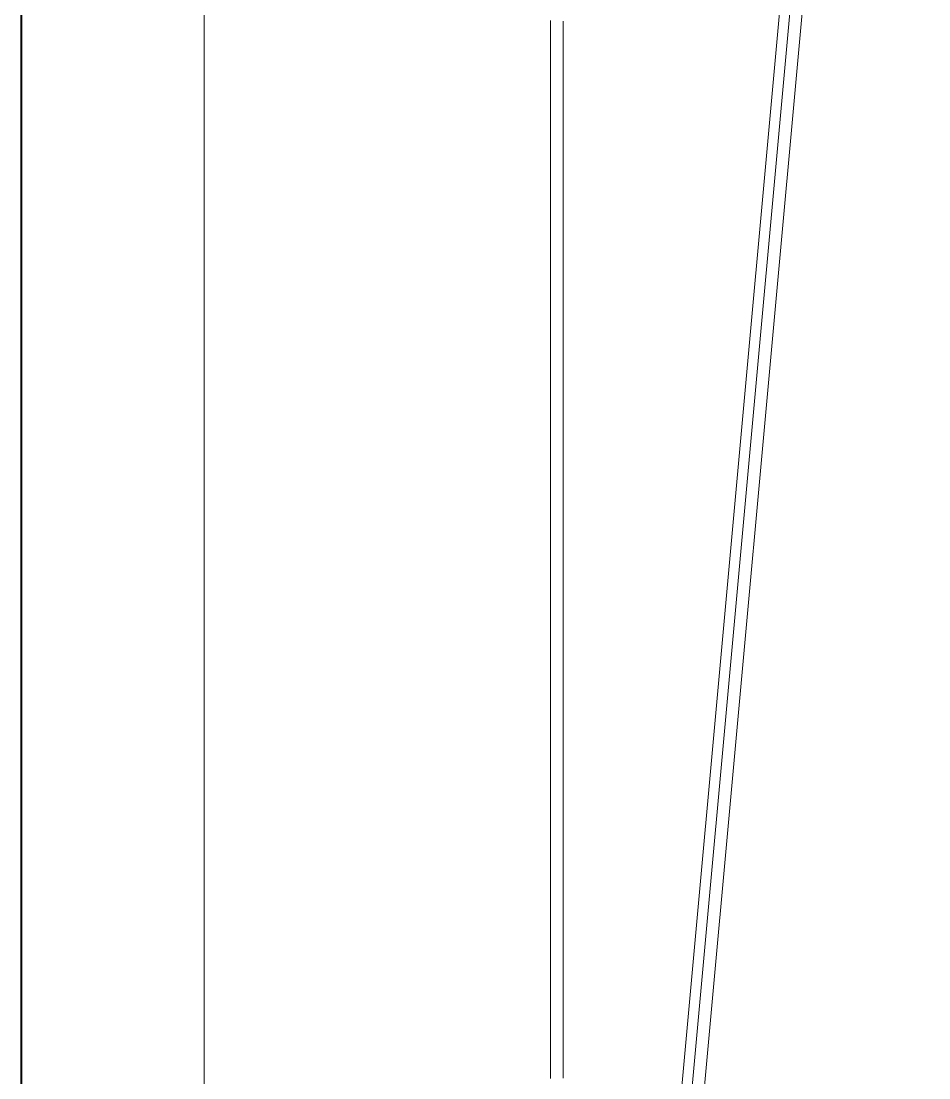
# Model space of a CAD drawing. Extents: x 65572 to 72871, y 30718 to 33858.
# Drawn here: x 66842.891 to 66845.372, y 32287.035 to 32289.922 of the extents above; entities that cross this region are included whole.
import ezdxf

# ---------------------------------------------------------------- set-up
doc = ezdxf.new("R2010")
doc.units = 0
doc.header["$LTSCALE"] = 0.5
doc.header["$MEASUREMENT"] = 0
for name, color, linetype, lineweight in [('Framing', 142, 'CONTINUOUS', 13), ('Layout', 154, 'CONTINUOUS', 5), ('Structure', 7, 'CONTINUOUS', 40)]:
    doc.layers.add(name, color=color, linetype=linetype, lineweight=lineweight)

msp = doc.modelspace()

# ---------------------------------------------------------------- linework, layer by layer
at = {"layer": 'Framing'}
msp.add_line((66843.390623, 32435.914212), (66843.390623, 32239.968035), dxfattribs=at)
at = {"layer": 'Layout', "linetype": 'ByBlock'}
for p, q in [((66844.338271, 32283.063442), (66845.338276, 32294.063496)), ((66845.338276, 32293.75496), (66844.338271, 32282.754906)), ((66845.372352, 32293.757581), (66844.372352, 32282.757581))]:
    msp.add_line(p, q, dxfattribs=at)
at = {"layer": 'Layout', "linetype": 'ByBlock', "flags": 128}
msp.add_lwpolyline([(66844.338271, 32289.923984), (66844.338271, 32289.91816), (66844.338271, 32289.912336), (66844.338271, 32289.906512), (66844.338271, 32289.900688), (66844.338271, 32289.894864), (66844.338271, 32289.88904), (66844.338271, 32289.883216), (66844.338271, 32289.877392), (66844.338271, 32289.871568), (66844.338271, 32289.865744), (66844.338271, 32289.85992), (66844.338271, 32289.854096), (66844.338271, 32289.848272), (66844.338271, 32289.842448), (66844.338271, 32289.836624), (66844.338271, 32289.8308), (66844.338271, 32289.824976), (66844.338271, 32289.819152), (66844.338271, 32289.813327), (66844.338271, 32289.807503), (66844.338271, 32289.801679), (66844.338271, 32289.795855), (66844.338271, 32289.790031), (66844.338271, 32289.784207), (66844.338271, 32289.778383), (66844.338271, 32289.772559), (66844.338271, 32289.766735), (66844.338271, 32289.760911), (66844.338271, 32289.755087), (66844.338271, 32289.749263), (66844.338271, 32289.743439), (66844.338271, 32289.737615), (66844.338271, 32289.731791), (66844.338271, 32289.725967), (66844.338271, 32289.720143), (66844.338271, 32289.714319), (66844.338271, 32289.708495), (66844.338271, 32289.702671), (66844.338271, 32289.696847), (66844.338271, 32289.691023), (66844.338271, 32289.685199), (66844.338271, 32289.679375), (66844.338271, 32289.673551), (66844.338271, 32289.667727), (66844.338271, 32289.661903), (66844.338271, 32289.656079), (66844.338271, 32289.650255), (66844.338271, 32289.644431), (66844.338271, 32289.638607), (66844.338271, 32289.632782), (66844.338271, 32289.626958), (66844.338271, 32289.621134), (66844.338271, 32289.61531), (66844.338271, 32289.609486), (66844.338271, 32289.603662), (66844.338271, 32289.597838), (66844.338271, 32289.592014), (66844.338271, 32289.58619), (66844.338271, 32289.580366), (66844.338271, 32289.574542), (66844.338271, 32289.568718), (66844.338271, 32289.562894), (66844.338271, 32289.55707), (66844.338271, 32289.551246), (66844.338271, 32289.545722), (66844.338271, 32289.540497), (66844.338271, 32289.535273), (66844.338271, 32289.530048), (66844.338271, 32289.524824), (66844.338271, 32289.519599), (66844.338271, 32289.514375), (66844.338271, 32289.50915), (66844.338271, 32289.503925), (66844.338271, 32289.498701), (66844.338271, 32289.493476), (66844.338271, 32289.488252), (66844.338271, 32289.483027), (66844.338271, 32289.477803), (66844.338271, 32289.472578), (66844.338271, 32289.467354), (66844.338271, 32289.462129), (66844.338271, 32289.456905), (66844.338271, 32289.45168), (66844.338271, 32289.446456), (66844.338271, 32289.441231), (66844.338271, 32289.436007), (66844.338271, 32289.430782), (66844.338271, 32289.425557), (66844.338271, 32289.420333), (66844.338271, 32289.415108), (66844.338271, 32289.409884), (66844.338271, 32289.404659), (66844.338271, 32289.399435), (66844.338271, 32289.39421), (66844.338271, 32289.388986), (66844.338271, 32289.383761), (66844.338271, 32289.378537), (66844.338271, 32289.373312), (66844.338271, 32289.368088), (66844.338271, 32289.362863), (66844.338271, 32289.357639), (66844.338271, 32289.352414), (66844.338271, 32289.34719), (66844.338271, 32289.341965), (66844.338271, 32289.33674), (66844.338271, 32289.331516), (66844.338271, 32289.326291), (66844.338271, 32289.321067), (66844.338271, 32289.315842), (66844.338271, 32289.310618), (66844.338271, 32289.305393), (66844.338271, 32289.300169), (66844.338271, 32289.294944), (66844.338271, 32289.28972), (66844.338271, 32289.284495), (66844.338271, 32289.279271), (66844.338271, 32289.274046), (66844.338271, 32289.268822), (66844.338271, 32289.263597), (66844.338271, 32289.258372), (66844.338271, 32289.253148), (66844.338271, 32289.247923), (66844.338271, 32289.242699), (66844.338271, 32289.237474), (66844.338271, 32289.23225), (66844.338271, 32289.227025), (66844.338271, 32289.221801), (66844.338271, 32289.216576), (66844.338271, 32289.211352), (66844.338271, 32289.206127), (66844.338271, 32289.200903), (66844.338271, 32289.195678), (66844.338271, 32289.190454), (66844.338271, 32289.185229), (66844.338271, 32289.180004), (66844.338271, 32289.17478), (66844.338271, 32289.169555), (66844.338271, 32289.164331), (66844.338271, 32289.159106), (66844.338271, 32289.153882), (66844.338271, 32289.148657), (66844.338271, 32289.143433), (66844.338271, 32289.138208), (66844.338271, 32289.132984), (66844.338271, 32289.127759), (66844.338271, 32289.122535), (66844.338271, 32289.11731), (66844.338271, 32289.112086), (66844.338271, 32289.106861), (66844.338271, 32289.101636), (66844.338271, 32289.096412), (66844.338271, 32289.091187), (66844.338271, 32289.085963), (66844.338271, 32289.080738), (66844.338271, 32289.075514), (66844.338271, 32289.070289), (66844.338271, 32289.065065), (66844.338271, 32289.05984), (66844.338271, 32289.054616), (66844.338271, 32289.049391), (66844.338271, 32289.044167), (66844.338271, 32289.038942), (66844.338271, 32289.033718), (66844.338271, 32289.028493), (66844.338271, 32289.023268), (66844.338271, 32289.018044), (66844.338271, 32289.012819), (66844.338271, 32289.007595), (66844.338271, 32289.00237), (66844.338271, 32288.997146), (66844.338271, 32288.991921), (66844.338271, 32288.986697), (66844.338271, 32288.981472), (66844.338271, 32288.976248), (66844.338271, 32288.971023), (66844.338271, 32288.965799), (66844.338271, 32288.960574), (66844.338271, 32288.95535), (66844.338271, 32288.950125), (66844.338271, 32288.9449), (66844.338271, 32288.939676), (66844.338271, 32288.934451), (66844.338271, 32288.929227), (66844.338271, 32288.924002), (66844.338271, 32288.918778), (66844.338271, 32288.913553), (66844.338271, 32288.908329), (66844.338271, 32288.903104), (66844.338271, 32288.89788), (66844.338271, 32288.892655), (66844.338271, 32288.887431), (66844.338271, 32288.882206), (66844.338271, 32288.876982), (66844.338271, 32288.871757), (66844.338271, 32288.866533), (66844.338271, 32288.861308), (66844.338271, 32288.856083), (66844.338271, 32288.850859), (66844.338271, 32288.845634), (66844.338271, 32288.84041), (66844.338271, 32288.835185), (66844.338271, 32288.829961), (66844.338271, 32288.824736), (66844.338271, 32288.819512), (66844.338271, 32288.814287), (66844.338271, 32288.809063), (66844.338271, 32288.803838), (66844.338271, 32288.798614), (66844.338271, 32288.793389), (66844.338271, 32288.788165), (66844.338271, 32288.78294), (66844.338271, 32288.777715), (66844.338271, 32288.772491), (66844.338271, 32288.767266), (66844.338271, 32288.762042), (66844.338271, 32288.756817), (66844.338271, 32288.751593), (66844.338271, 32288.746368), (66844.338271, 32288.741144), (66844.338271, 32288.735919), (66844.338271, 32288.730695), (66844.338271, 32288.72547), (66844.338271, 32288.720246), (66844.338271, 32288.715021), (66844.338271, 32288.709797), (66844.338271, 32288.704572), (66844.338271, 32288.699347), (66844.338271, 32288.694123), (66844.338271, 32288.688898), (66844.338271, 32288.683674), (66844.338271, 32288.678449), (66844.338271, 32288.673225), (66844.338271, 32288.668), (66844.338271, 32288.662776), (66844.338271, 32288.657551), (66844.338271, 32288.652327), (66844.338271, 32288.647102), (66844.338271, 32288.641878), (66844.338271, 32288.636653), (66844.338271, 32288.631429), (66844.338271, 32288.626204), (66844.338271, 32288.620979), (66844.338271, 32288.615755), (66844.338271, 32288.61053), (66844.338271, 32288.605306), (66844.338271, 32288.600081), (66844.338271, 32288.594857), (66844.338271, 32288.589632), (66844.338271, 32288.584408), (66844.338271, 32288.579183), (66844.338271, 32288.573959), (66844.338271, 32288.568734), (66844.338271, 32288.56351), (66844.338271, 32288.558285), (66844.338271, 32288.553061), (66844.338271, 32288.547836), (66844.338271, 32288.542611), (66844.338271, 32288.537387), (66844.338271, 32288.532162), (66844.338271, 32288.526938), (66844.338271, 32288.521713), (66844.338271, 32288.516489), (66844.338271, 32288.511264), (66844.338271, 32288.50604), (66844.338271, 32288.500815), (66844.338271, 32288.495591), (66844.338271, 32288.490366), (66844.338271, 32288.485142), (66844.338271, 32288.479917), (66844.338271, 32288.474693), (66844.338271, 32288.469468), (66844.338271, 32288.464244), (66844.338271, 32288.459019), (66844.338271, 32288.453794), (66844.338271, 32288.44857), (66844.338271, 32288.443345), (66844.338271, 32288.438121), (66844.338271, 32288.432896), (66844.338271, 32288.427672), (66844.338271, 32288.422447), (66844.338271, 32288.417223), (66844.338271, 32288.411998), (66844.338271, 32288.406774), (66844.338271, 32288.401549), (66844.338271, 32288.396325), (66844.338271, 32288.3911), (66844.338271, 32288.385876), (66844.338271, 32288.380651), (66844.338271, 32288.375426), (66844.338271, 32288.370202), (66844.338271, 32288.364977), (66844.338271, 32288.359753), (66844.338271, 32288.354528), (66844.338271, 32288.349304), (66844.338271, 32288.344079), (66844.338271, 32288.338855), (66844.338271, 32288.33363), (66844.338271, 32288.328406), (66844.338271, 32288.323181), (66844.338271, 32288.317957), (66844.338271, 32288.312732), (66844.338271, 32288.307508), (66844.338271, 32288.302283), (66844.338271, 32288.297058), (66844.338271, 32288.291834), (66844.338271, 32288.286609), (66844.338271, 32288.281385), (66844.338271, 32288.27616), (66844.338271, 32288.270936), (66844.338271, 32288.265711), (66844.338271, 32288.260487), (66844.338271, 32288.255262), (66844.338271, 32288.250038), (66844.338271, 32288.244813), (66844.338271, 32288.239589), (66844.338271, 32288.234364), (66844.338271, 32288.22914), (66844.338271, 32288.223915), (66844.338271, 32288.21869), (66844.338271, 32288.213466), (66844.338271, 32288.208241), (66844.338271, 32288.203017), (66844.338271, 32288.197792), (66844.338271, 32288.192568), (66844.338271, 32288.187343), (66844.338271, 32288.182119), (66844.338271, 32288.176894), (66844.338271, 32288.17167), (66844.338271, 32288.166445), (66844.338271, 32288.161221), (66844.338271, 32288.155996), (66844.338271, 32288.150772), (66844.338271, 32288.145547), (66844.338271, 32288.140322), (66844.338271, 32288.135098), (66844.338271, 32288.129873), (66844.338271, 32288.124649), (66844.338271, 32288.119424), (66844.338271, 32288.1142), (66844.338271, 32288.108975), (66844.338271, 32288.103751), (66844.338271, 32288.098526), (66844.338271, 32288.093302), (66844.338271, 32288.088077), (66844.338271, 32288.082853), (66844.338271, 32288.077628), (66844.338271, 32288.072404), (66844.338271, 32288.067179), (66844.338271, 32288.061955), (66844.338271, 32288.05673), (66844.338271, 32288.051505), (66844.338271, 32288.046281), (66844.338271, 32288.041056), (66844.338271, 32288.035832), (66844.338271, 32288.030607), (66844.338271, 32288.025383), (66844.338271, 32288.020158), (66844.338271, 32288.014934), (66844.338271, 32288.009709), (66844.338271, 32288.004485), (66844.338271, 32287.99926), (66844.338271, 32287.994036), (66844.338271, 32287.988811), (66844.338271, 32287.983587), (66844.338271, 32287.978362), (66844.338271, 32287.973137), (66844.338271, 32287.967913), (66844.338271, 32287.962688), (66844.338271, 32287.957464), (66844.338271, 32287.952239), (66844.338271, 32287.947015), (66844.338271, 32287.94179), (66844.338271, 32287.936566), (66844.338271, 32287.931341), (66844.338271, 32287.926117), (66844.338271, 32287.920892), (66844.338271, 32287.915668), (66844.338271, 32287.910443), (66844.338271, 32287.905219), (66844.338271, 32287.899994), (66844.338271, 32287.894769), (66844.338271, 32287.889545), (66844.338271, 32287.88432), (66844.338271, 32287.879096), (66844.338271, 32287.873871), (66844.338271, 32287.868647), (66844.338271, 32287.863422), (66844.338271, 32287.858198), (66844.338271, 32287.852973), (66844.338271, 32287.847749), (66844.338271, 32287.842524), (66844.338271, 32287.8373), (66844.338271, 32287.832075), (66844.338271, 32287.826851), (66844.338271, 32287.821626), (66844.338271, 32287.816401), (66844.338271, 32287.811177), (66844.338271, 32287.805952), (66844.338271, 32287.800728), (66844.338271, 32287.795503), (66844.338271, 32287.790279), (66844.338271, 32287.785054), (66844.338271, 32287.77983), (66844.338271, 32287.774605), (66844.338271, 32287.769381), (66844.338271, 32287.764156), (66844.338271, 32287.758932), (66844.338271, 32287.753707), (66844.338271, 32287.748483), (66844.338271, 32287.743258), (66844.338271, 32287.738033), (66844.338271, 32287.732809), (66844.338271, 32287.727584), (66844.338271, 32287.72236), (66844.338271, 32287.717135), (66844.338271, 32287.711911), (66844.338271, 32287.706686), (66844.338271, 32287.701462), (66844.338271, 32287.696237), (66844.338271, 32287.691013), (66844.338271, 32287.685788), (66844.338271, 32287.680564), (66844.338271, 32287.675339), (66844.338271, 32287.670115), (66844.338271, 32287.66489), (66844.338271, 32287.659665), (66844.338271, 32287.654441), (66844.338271, 32287.649216), (66844.338271, 32287.643992), (66844.338271, 32287.638767), (66844.338271, 32287.633543), (66844.338271, 32287.628318), (66844.338271, 32287.623094), (66844.338271, 32287.617869), (66844.338271, 32287.612645), (66844.338271, 32287.60742), (66844.338271, 32287.602196), (66844.338271, 32287.596971), (66844.338271, 32287.591747), (66844.338271, 32287.586522), (66844.338271, 32287.581298), (66844.338271, 32287.576073), (66844.338271, 32287.570848), (66844.338271, 32287.565624), (66844.338271, 32287.560399), (66844.338271, 32287.555175), (66844.338271, 32287.54995), (66844.338271, 32287.544726), (66844.338271, 32287.539501), (66844.338271, 32287.534277), (66844.338271, 32287.529052), (66844.338271, 32287.523828), (66844.338271, 32287.518603), (66844.338271, 32287.513379), (66844.338271, 32287.508154), (66844.338271, 32287.50293), (66844.338271, 32287.497705), (66844.338271, 32287.49248), (66844.338271, 32287.487256), (66844.338271, 32287.482031), (66844.338271, 32287.476807), (66844.338271, 32287.471582), (66844.338271, 32287.466358), (66844.338271, 32287.461133), (66844.338271, 32287.455909), (66844.338271, 32287.450684), (66844.338271, 32287.44546), (66844.338271, 32287.440235), (66844.338271, 32287.435011), (66844.338271, 32287.429786), (66844.338271, 32287.424562), (66844.338271, 32287.419337), (66844.338271, 32287.414112), (66844.338271, 32287.408888), (66844.338271, 32287.403663), (66844.338271, 32287.398439), (66844.338271, 32287.393214), (66844.338271, 32287.38799), (66844.338271, 32287.382765), (66844.338271, 32287.377541), (66844.338271, 32287.372316), (66844.338271, 32287.367092), (66844.338271, 32287.361867), (66844.338271, 32287.356643), (66844.338271, 32287.351418), (66844.338271, 32287.346194), (66844.338271, 32287.340969), (66844.338271, 32287.335744), (66844.338271, 32287.33052), (66844.338271, 32287.325295), (66844.338271, 32287.320071), (66844.338271, 32287.314846), (66844.338271, 32287.309622), (66844.338271, 32287.304397), (66844.338271, 32287.299173), (66844.338271, 32287.293948), (66844.338271, 32287.288724), (66844.338271, 32287.283499), (66844.338271, 32287.278275), (66844.338271, 32287.27305), (66844.338271, 32287.268687), (66844.338271, 32287.264324), (66844.338271, 32287.259961), (66844.338271, 32287.255598), (66844.338271, 32287.251235), (66844.338271, 32287.246872), (66844.338271, 32287.242509), (66844.338271, 32287.238146), (66844.338271, 32287.233783), (66844.338271, 32287.22942), (66844.338271, 32287.225057), (66844.338271, 32287.220693), (66844.338271, 32287.21633), (66844.338271, 32287.211967), (66844.338271, 32287.207604), (66844.338271, 32287.203241), (66844.338271, 32287.198878), (66844.338271, 32287.194515), (66844.338271, 32287.190152), (66844.338271, 32287.185789), (66844.338271, 32287.181426), (66844.338271, 32287.177063), (66844.338271, 32287.1727), (66844.338271, 32287.168337), (66844.338271, 32287.163974), (66844.338271, 32287.159611), (66844.338271, 32287.155248), (66844.338271, 32287.150885), (66844.338271, 32287.146522), (66844.338271, 32287.142159), (66844.338271, 32287.137795), (66844.338271, 32287.133432), (66844.338271, 32287.129069), (66844.338271, 32287.124706), (66844.338271, 32287.120343), (66844.338271, 32287.11598), (66844.338271, 32287.111617), (66844.338271, 32287.107254), (66844.338271, 32287.102891), (66844.338271, 32287.098528), (66844.338271, 32287.094165), (66844.338271, 32287.089802), (66844.338271, 32287.085439), (66844.338271, 32287.081076), (66844.338271, 32287.076713), (66844.338271, 32287.07235), (66844.338271, 32287.067987), (66844.338271, 32287.063624), (66844.338271, 32287.059261), (66844.338271, 32287.054897), (66844.338271, 32287.050534), (66844.338271, 32287.046171), (66844.338271, 32287.041808), (66844.338271, 32287.037445), (66844.338271, 32287.033082)], dxfattribs=at)
at = {"layer": 'Layout', "linetype": 'ByBlock'}
msp.add_lwpolyline([(66844.372352, 32289.922852), (66844.372352, 32289.917144), (66844.372352, 32289.911435), (66844.372352, 32289.905726), (66844.372352, 32289.900018), (66844.372352, 32289.894309), (66844.372352, 32289.8886), (66844.372352, 32289.882892), (66844.372352, 32289.877183), (66844.372352, 32289.871475), (66844.372352, 32289.865766), (66844.372352, 32289.860057), (66844.372352, 32289.854349), (66844.372352, 32289.84864), (66844.372352, 32289.842931), (66844.372352, 32289.837223), (66844.372352, 32289.831514), (66844.372352, 32289.825806), (66844.372352, 32289.820097), (66844.372352, 32289.814388), (66844.372352, 32289.80868), (66844.372352, 32289.802971), (66844.372352, 32289.797262), (66844.372352, 32289.791554), (66844.372352, 32289.785845), (66844.372352, 32289.780137), (66844.372352, 32289.774428), (66844.372352, 32289.768719), (66844.372352, 32289.763011), (66844.372352, 32289.757302), (66844.372352, 32289.751594), (66844.372352, 32289.745885), (66844.372352, 32289.740176), (66844.372352, 32289.734468), (66844.372352, 32289.728759), (66844.372352, 32289.72305), (66844.372352, 32289.717342), (66844.372352, 32289.711633), (66844.372352, 32289.705925), (66844.372352, 32289.700216), (66844.372352, 32289.694507), (66844.372352, 32289.688799), (66844.372352, 32289.68309), (66844.372352, 32289.677381), (66844.372352, 32289.671673), (66844.372352, 32289.665964), (66844.372352, 32289.660256), (66844.372352, 32289.654547), (66844.372352, 32289.648838), (66844.372352, 32289.64313), (66844.372352, 32289.637421), (66844.372352, 32289.631712), (66844.372352, 32289.626004), (66844.372352, 32289.620295), (66844.372352, 32289.614587), (66844.372352, 32289.608878), (66844.372352, 32289.603169), (66844.372352, 32289.597461), (66844.372352, 32289.591752), (66844.372352, 32289.586043), (66844.372352, 32289.580335), (66844.372352, 32289.574626), (66844.372352, 32289.568918), (66844.372352, 32289.563209), (66844.372352, 32289.5575), (66844.372352, 32289.551792), (66844.372352, 32289.546341), (66844.372352, 32289.540933), (66844.372352, 32289.535525), (66844.372352, 32289.530117), (66844.372352, 32289.524709), (66844.372352, 32289.519301), (66844.372352, 32289.513893), (66844.372352, 32289.508485), (66844.372352, 32289.503077), (66844.372352, 32289.497669), (66844.372352, 32289.492261), (66844.372352, 32289.486853), (66844.372352, 32289.481445), (66844.372352, 32289.476037), (66844.372352, 32289.470629), (66844.372352, 32289.465221), (66844.372352, 32289.459813), (66844.372352, 32289.454405), (66844.372352, 32289.448997), (66844.372352, 32289.443589), (66844.372352, 32289.438181), (66844.372352, 32289.432773), (66844.372352, 32289.427365), (66844.372352, 32289.421957), (66844.372352, 32289.416549), (66844.372352, 32289.411141), (66844.372352, 32289.405733), (66844.372352, 32289.400325), (66844.372352, 32289.394917), (66844.372352, 32289.38951), (66844.372352, 32289.384102), (66844.372352, 32289.378694), (66844.372352, 32289.373286), (66844.372352, 32289.367878), (66844.372352, 32289.36247), (66844.372352, 32289.357062), (66844.372352, 32289.351654), (66844.372352, 32289.346246), (66844.372352, 32289.340838), (66844.372352, 32289.33543), (66844.372352, 32289.330022), (66844.372352, 32289.324614), (66844.372352, 32289.319206), (66844.372352, 32289.313798), (66844.372352, 32289.30839), (66844.372352, 32289.302982), (66844.372352, 32289.297574), (66844.372352, 32289.292166), (66844.372352, 32289.286758), (66844.372352, 32289.28135), (66844.372352, 32289.275942), (66844.372352, 32289.270534), (66844.372352, 32289.265126), (66844.372352, 32289.259718), (66844.372352, 32289.25431), (66844.372352, 32289.248902), (66844.372352, 32289.243494), (66844.372352, 32289.238086), (66844.372352, 32289.232678), (66844.372352, 32289.22727), (66844.372352, 32289.221862), (66844.372352, 32289.216454), (66844.372352, 32289.211046), (66844.372352, 32289.205638), (66844.372352, 32289.20023), (66844.372352, 32289.194822), (66844.372352, 32289.189414), (66844.372352, 32289.184006), (66844.372352, 32289.178598), (66844.372352, 32289.17319), (66844.372352, 32289.167782), (66844.372352, 32289.162375), (66844.372352, 32289.156967), (66844.372352, 32289.151559), (66844.372352, 32289.146151), (66844.372352, 32289.140743), (66844.372352, 32289.135335), (66844.372352, 32289.129927), (66844.372352, 32289.124519), (66844.372352, 32289.119111), (66844.372352, 32289.113703), (66844.372352, 32289.108295), (66844.372352, 32289.102887), (66844.372352, 32289.097479), (66844.372352, 32289.092071), (66844.372352, 32289.086663), (66844.372352, 32289.081255), (66844.372352, 32289.075847), (66844.372352, 32289.070439), (66844.372352, 32289.065031), (66844.372352, 32289.059623), (66844.372352, 32289.054215), (66844.372352, 32289.048807), (66844.372352, 32289.043399), (66844.372352, 32289.037991), (66844.372352, 32289.032583), (66844.372352, 32289.027175), (66844.372352, 32289.021767), (66844.372352, 32289.016359), (66844.372352, 32289.010951), (66844.372352, 32289.005543), (66844.372352, 32289.000135), (66844.372352, 32288.994727), (66844.372352, 32288.989319), (66844.372352, 32288.983911), (66844.372352, 32288.978503), (66844.372352, 32288.973095), (66844.372352, 32288.967687), (66844.372352, 32288.962279), (66844.372352, 32288.956871), (66844.372352, 32288.951463), (66844.372352, 32288.946055), (66844.372352, 32288.940647), (66844.372352, 32288.935239), (66844.372352, 32288.929832), (66844.372352, 32288.924424), (66844.372352, 32288.919016), (66844.372352, 32288.913608), (66844.372352, 32288.9082), (66844.372352, 32288.902792), (66844.372352, 32288.897384), (66844.372352, 32288.891976), (66844.372352, 32288.886568), (66844.372352, 32288.88116), (66844.372352, 32288.875752), (66844.372352, 32288.870344), (66844.372352, 32288.864936), (66844.372352, 32288.859528), (66844.372352, 32288.85412), (66844.372352, 32288.848712), (66844.372352, 32288.843304), (66844.372352, 32288.837896), (66844.372352, 32288.832488), (66844.372352, 32288.82708), (66844.372352, 32288.821672), (66844.372352, 32288.816264), (66844.372352, 32288.810856), (66844.372352, 32288.805448), (66844.372352, 32288.80004), (66844.372352, 32288.794632), (66844.372352, 32288.789224), (66844.372352, 32288.783816), (66844.372352, 32288.778408), (66844.372352, 32288.773), (66844.372352, 32288.767592), (66844.372352, 32288.762184), (66844.372352, 32288.756776), (66844.372352, 32288.751368), (66844.372352, 32288.74596), (66844.372352, 32288.740552), (66844.372352, 32288.735144), (66844.372352, 32288.729736), (66844.372352, 32288.724328), (66844.372352, 32288.71892), (66844.372352, 32288.713512), (66844.372352, 32288.708104), (66844.372352, 32288.702696), (66844.372352, 32288.697289), (66844.372352, 32288.691881), (66844.372352, 32288.686473), (66844.372352, 32288.681065), (66844.372352, 32288.675657), (66844.372352, 32288.670249), (66844.372352, 32288.664841), (66844.372352, 32288.659433), (66844.372352, 32288.654025), (66844.372352, 32288.648617), (66844.372352, 32288.643209), (66844.372352, 32288.637801), (66844.372352, 32288.632393), (66844.372352, 32288.626985), (66844.372352, 32288.621577), (66844.372352, 32288.616169), (66844.372352, 32288.610761), (66844.372352, 32288.605353), (66844.372352, 32288.599945), (66844.372352, 32288.594537), (66844.372352, 32288.589129), (66844.372352, 32288.583721), (66844.372352, 32288.578313), (66844.372352, 32288.572905), (66844.372352, 32288.567497), (66844.372352, 32288.562089), (66844.372352, 32288.556681), (66844.372352, 32288.551273), (66844.372352, 32288.545865), (66844.372352, 32288.540457), (66844.372352, 32288.535049), (66844.372352, 32288.529641), (66844.372352, 32288.524233), (66844.372352, 32288.518825), (66844.372352, 32288.513417), (66844.372352, 32288.508009), (66844.372352, 32288.502601), (66844.372352, 32288.497193), (66844.372352, 32288.491785), (66844.372352, 32288.486377), (66844.372352, 32288.480969), (66844.372352, 32288.475561), (66844.372352, 32288.470153), (66844.372352, 32288.464746), (66844.372352, 32288.459338), (66844.372352, 32288.45393), (66844.372352, 32288.448522), (66844.372352, 32288.443114), (66844.372352, 32288.437706), (66844.372352, 32288.432298), (66844.372352, 32288.42689), (66844.372352, 32288.421482), (66844.372352, 32288.416074), (66844.372352, 32288.410666), (66844.372352, 32288.405258), (66844.372352, 32288.39985), (66844.372352, 32288.394442), (66844.372352, 32288.389034), (66844.372352, 32288.383626), (66844.372352, 32288.378218), (66844.372352, 32288.372836), (66844.372352, 32288.367797), (66844.372352, 32288.362758), (66844.372352, 32288.357718), (66844.372352, 32288.352679), (66844.372352, 32288.34764), (66844.372352, 32288.3426), (66844.372352, 32288.337561), (66844.372352, 32288.332522), (66844.372352, 32288.327482), (66844.372352, 32288.322443), (66844.372352, 32288.317404), (66844.372352, 32288.312364), (66844.372352, 32288.307325), (66844.372352, 32288.302286), (66844.372352, 32288.297246), (66844.372352, 32288.292207), (66844.372352, 32288.287168), (66844.372352, 32288.282128), (66844.372352, 32288.277089), (66844.372352, 32288.27205), (66844.372352, 32288.26701), (66844.372352, 32288.261971), (66844.372352, 32288.256932), (66844.372352, 32288.251892), (66844.372352, 32288.246853), (66844.372352, 32288.241814), (66844.372352, 32288.236775), (66844.372352, 32288.231735), (66844.372352, 32288.226696), (66844.372352, 32288.221657), (66844.372352, 32288.216617), (66844.372352, 32288.211578), (66844.372352, 32288.206539), (66844.372352, 32288.201499), (66844.372352, 32288.19646), (66844.372352, 32288.191421), (66844.372352, 32288.186381), (66844.372352, 32288.181342), (66844.372352, 32288.176303), (66844.372352, 32288.171263), (66844.372352, 32288.166224), (66844.372352, 32288.161185), (66844.372352, 32288.156145), (66844.372352, 32288.151106), (66844.372352, 32288.146067), (66844.372352, 32288.141027), (66844.372352, 32288.135988), (66844.372352, 32288.130949), (66844.372352, 32288.125909), (66844.372352, 32288.12087), (66844.372352, 32288.115831), (66844.372352, 32288.110791), (66844.372352, 32288.105752), (66844.372352, 32288.100713), (66844.372352, 32288.095673), (66844.372352, 32288.090634), (66844.372352, 32288.085595), (66844.372352, 32288.080555), (66844.372352, 32288.075516), (66844.372352, 32288.070477), (66844.372352, 32288.065438), (66844.372352, 32288.060398), (66844.372352, 32288.055359), (66844.372352, 32288.05032), (66844.372352, 32288.04528), (66844.372352, 32288.040241), (66844.372352, 32288.035202), (66844.372352, 32288.030162), (66844.372352, 32288.025123), (66844.372352, 32288.020084), (66844.372352, 32288.015044), (66844.372352, 32288.010005), (66844.372352, 32288.004966), (66844.372352, 32287.999926), (66844.372352, 32287.994887), (66844.372352, 32287.989848), (66844.372352, 32287.984808), (66844.372352, 32287.979769), (66844.372352, 32287.97473), (66844.372352, 32287.96969), (66844.372352, 32287.964651), (66844.372352, 32287.959612), (66844.372352, 32287.954572), (66844.372352, 32287.949533), (66844.372352, 32287.944494), (66844.372352, 32287.939454), (66844.372352, 32287.934415), (66844.372352, 32287.929376), (66844.372352, 32287.924336), (66844.372352, 32287.919297), (66844.372352, 32287.914258), (66844.372352, 32287.909218), (66844.372352, 32287.904179), (66844.372352, 32287.89914), (66844.372352, 32287.8941), (66844.372352, 32287.889061), (66844.372352, 32287.884022), (66844.372352, 32287.878983), (66844.372352, 32287.873943), (66844.372352, 32287.868904), (66844.372352, 32287.863865), (66844.372352, 32287.858825), (66844.372352, 32287.853786), (66844.372352, 32287.848747), (66844.372352, 32287.843707), (66844.372352, 32287.838668), (66844.372352, 32287.833629), (66844.372352, 32287.828589), (66844.372352, 32287.82355), (66844.372352, 32287.818511), (66844.372352, 32287.813471), (66844.372352, 32287.808432), (66844.372352, 32287.803393), (66844.372352, 32287.798353), (66844.372352, 32287.793314), (66844.372352, 32287.788275), (66844.372352, 32287.783235), (66844.372352, 32287.778196), (66844.372352, 32287.773157), (66844.372352, 32287.768117), (66844.372352, 32287.763078), (66844.372352, 32287.758039), (66844.372352, 32287.752999), (66844.372352, 32287.74796), (66844.372352, 32287.742921), (66844.372352, 32287.737881), (66844.372352, 32287.732842), (66844.372352, 32287.727803), (66844.372352, 32287.722763), (66844.372352, 32287.717724), (66844.372352, 32287.712685), (66844.372352, 32287.707646), (66844.372352, 32287.702606), (66844.372352, 32287.697567), (66844.372352, 32287.692528), (66844.372352, 32287.687488), (66844.372352, 32287.682449), (66844.372352, 32287.67741), (66844.372352, 32287.67237), (66844.372352, 32287.667331), (66844.372352, 32287.662292), (66844.372352, 32287.657252), (66844.372352, 32287.652213), (66844.372352, 32287.647174), (66844.372352, 32287.642134), (66844.372352, 32287.637095), (66844.372352, 32287.632056), (66844.372352, 32287.627016), (66844.372352, 32287.621977), (66844.372352, 32287.616938), (66844.372352, 32287.611898), (66844.372352, 32287.606859), (66844.372352, 32287.60182), (66844.372352, 32287.59678), (66844.372352, 32287.591741), (66844.372352, 32287.586702), (66844.372352, 32287.581662), (66844.372352, 32287.576623), (66844.372352, 32287.571584), (66844.372352, 32287.566544), (66844.372352, 32287.561505), (66844.372352, 32287.556466), (66844.372352, 32287.551426), (66844.372352, 32287.546387), (66844.372352, 32287.541348), (66844.372352, 32287.536309), (66844.372352, 32287.531269), (66844.372352, 32287.52623), (66844.372352, 32287.521191), (66844.372352, 32287.516151), (66844.372352, 32287.511112), (66844.372352, 32287.506073), (66844.372352, 32287.501033), (66844.372352, 32287.495994), (66844.372352, 32287.490955), (66844.372352, 32287.485915), (66844.372352, 32287.480876), (66844.372352, 32287.475837), (66844.372352, 32287.470797), (66844.372352, 32287.465758), (66844.372352, 32287.460719), (66844.372352, 32287.455679), (66844.372352, 32287.45064), (66844.372352, 32287.445601), (66844.372352, 32287.440561), (66844.372352, 32287.435522), (66844.372352, 32287.430483), (66844.372352, 32287.425443), (66844.372352, 32287.420404), (66844.372352, 32287.415365), (66844.372352, 32287.410325), (66844.372352, 32287.405286), (66844.372352, 32287.400247), (66844.372352, 32287.395207), (66844.372352, 32287.390168), (66844.372352, 32287.385129), (66844.372352, 32287.380089), (66844.372352, 32287.37505), (66844.372352, 32287.370011), (66844.372352, 32287.364972), (66844.372352, 32287.359932), (66844.372352, 32287.354893), (66844.372352, 32287.349854), (66844.372352, 32287.344814), (66844.372352, 32287.339775), (66844.372352, 32287.334736), (66844.372352, 32287.329696), (66844.372352, 32287.324657), (66844.372352, 32287.319618), (66844.372352, 32287.314578), (66844.372352, 32287.309539), (66844.372352, 32287.3045), (66844.372352, 32287.29946), (66844.372352, 32287.294421), (66844.372352, 32287.289382), (66844.372352, 32287.284342), (66844.372352, 32287.279303), (66844.372352, 32287.274387), (66844.372352, 32287.26978), (66844.372352, 32287.265173), (66844.372352, 32287.260565), (66844.372352, 32287.255958), (66844.372352, 32287.251351), (66844.372352, 32287.246743), (66844.372352, 32287.242136), (66844.372352, 32287.237529), (66844.372352, 32287.232921), (66844.372352, 32287.228314), (66844.372352, 32287.223707), (66844.372352, 32287.2191), (66844.372352, 32287.214492), (66844.372352, 32287.209885), (66844.372352, 32287.205278), (66844.372352, 32287.20067), (66844.372352, 32287.196063), (66844.372352, 32287.191456), (66844.372352, 32287.186848), (66844.372352, 32287.182241), (66844.372352, 32287.177634), (66844.372352, 32287.173027), (66844.372352, 32287.168419), (66844.372352, 32287.163812), (66844.372352, 32287.159205), (66844.372352, 32287.154597), (66844.372352, 32287.14999), (66844.372352, 32287.145383), (66844.372352, 32287.140775), (66844.372352, 32287.136168), (66844.372352, 32287.131561), (66844.372352, 32287.126954), (66844.372352, 32287.122346), (66844.372352, 32287.117739), (66844.372352, 32287.113132), (66844.372352, 32287.108524), (66844.372352, 32287.103917), (66844.372352, 32287.09931), (66844.372352, 32287.094702), (66844.372352, 32287.090095), (66844.372352, 32287.085488), (66844.372352, 32287.080881), (66844.372352, 32287.076273), (66844.372352, 32287.071666), (66844.372352, 32287.067059), (66844.372352, 32287.062451), (66844.372352, 32287.057844), (66844.372352, 32287.053237), (66844.372352, 32287.04863), (66844.372352, 32287.044022), (66844.372352, 32287.039415), (66844.372352, 32287.034808)], dxfattribs=at)
at = {"layer": 'Structure'}
msp.add_line((66842.890623, 32459.039741), (66842.890623, 32213.10795), dxfattribs=at)

doc.saveas('drawing.dxf')
